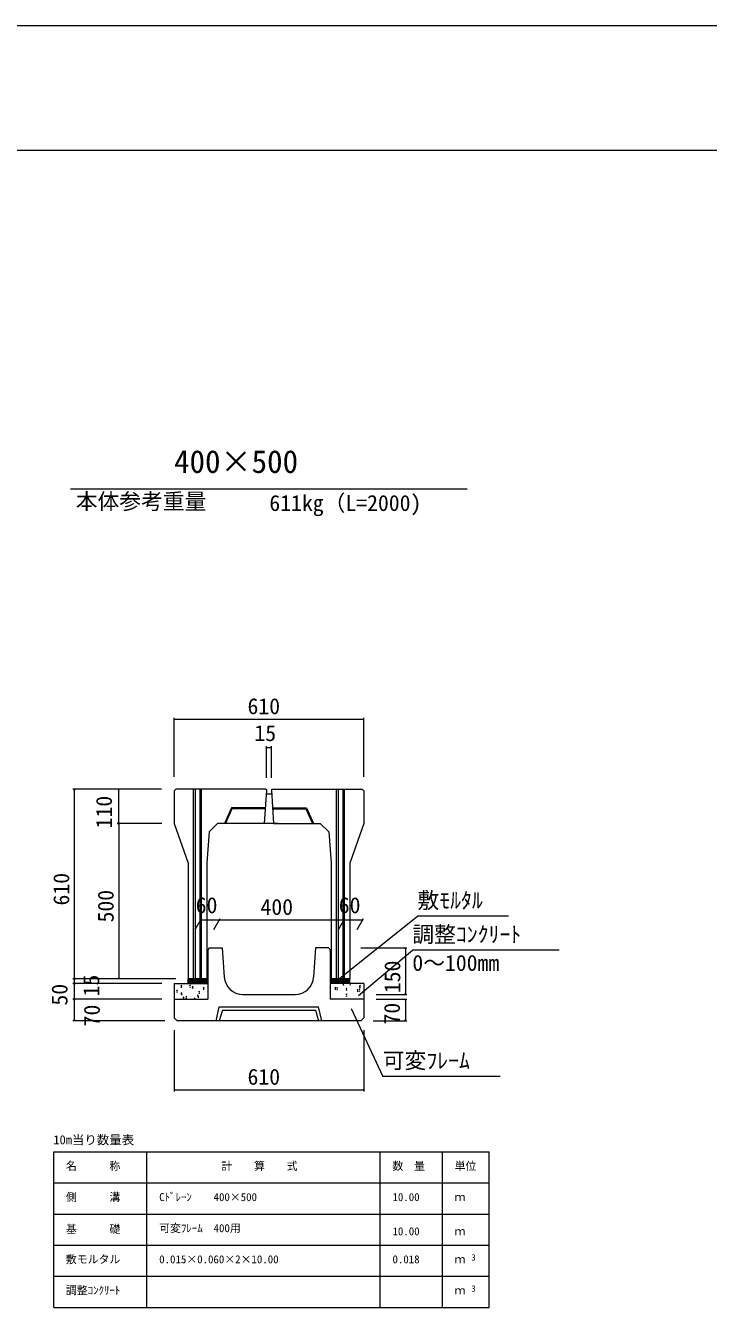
# Model space of a CAD drawing. Units: millimetres on the paper, scale 1:20. Extents: x 2 to 843, y -1 to 593.
# Drawn here: x 202.2 to 312, y 387.2 to 593.2 of the extents above; entities that cross this region are included whole.
import ezdxf
from ezdxf.enums import TextEntityAlignment as Align

# ---------------------------------------------------------------- set-up
doc = ezdxf.new("R2010")
doc.units = ezdxf.units.MM
for name, color, linetype, lineweight in [('0_2', 7, 'Continuous', 18), ('D-STR-DIM（寸法）', 7, 'Continuous', 18), ('D-STR-HTXT（旗揚げ）', 4, 'Continuous', 18), ('D-STR-STRn（構造物）', 5, 'Continuous', 18), ('D-STR-TXT（文字）', 7, 'Continuous', 18), ('D-STR（構造物外形線）', 1, 'Continuous', 18), ('D-TTL(外枠）', 2, 'Continuous', 18), ('DEFPOINTS_3', 8, 'Continuous', 18)]:
    doc.layers.add(name, color=color, linetype=linetype, lineweight=lineweight)
doc.styles.add('ＭＳ ゴシック', font='')
doc.styles.get('ＭＳ ゴシック').set_extended_font_data('MS Gothic')

msp = doc.modelspace()

# ---------------------------------------------------------------- linework, layer by layer
at = {"layer": '0_2'}
for p, q in [((226.049, 481.699), (226.199, 481.724)), ((226.199, 481.674), (226.049, 481.699)), ((256.399, 481.724), (256.549, 481.699)), ((256.549, 481.699), (256.399, 481.674)), ((240.912, 477.116), (241.062, 477.141)), ((241.062, 477.091), (240.912, 477.116)), ((241.536, 477.141), (241.686, 477.116)), ((241.686, 477.116), (241.536, 477.091)), ((209.977, 470.31), (210.002, 470.46)), ((210.002, 470.46), (210.027, 470.31)), ((217.122, 470.31), (217.147, 470.46)), ((217.147, 470.46), (217.172, 470.31)), ((217.147, 464.96), (217.122, 465.11)), ((217.122, 464.81), (217.147, 464.96)), ((217.172, 465.11), (217.147, 464.96)), ((217.147, 464.96), (217.172, 464.81)), ((230.33, 449.434), (230.48, 449.459)), ((230.48, 449.409), (230.33, 449.434)), ((233.18, 449.459), (233.33, 449.434)), ((233.33, 449.434), (233.18, 449.409)), ((233.33, 449.434), (233.48, 449.459)), ((233.48, 449.409), (233.33, 449.434)), ((253.18, 449.459), (253.33, 449.434)), ((253.33, 449.434), (253.18, 449.409)), ((253.33, 449.434), (253.48, 449.459)), ((253.48, 449.409), (253.33, 449.434)), ((256.18, 449.459), (256.33, 449.434)), ((256.33, 449.434), (256.18, 449.409)), ((263.211, 444.81), (263.236, 444.96)), ((263.236, 444.96), (263.261, 444.81)), ((210.002, 439.959), (209.977, 440.109)), ((209.977, 439.809), (210.002, 439.959)), ((210.002, 439.21), (209.977, 439.36)), ((209.977, 439.06), (210.002, 439.21)), ((210.027, 440.109), (210.002, 439.959)), ((210.002, 439.959), (210.027, 439.809)), ((210.027, 439.36), (210.002, 439.21)), ((210.002, 439.21), (210.027, 439.06)), ((217.147, 439.959), (217.122, 440.109)), ((217.172, 440.109), (217.147, 439.959)), ((210.002, 436.71), (209.977, 436.86)), ((210.027, 436.86), (210.002, 436.71)), ((263.236, 437.46), (263.211, 437.61)), ((263.261, 437.61), (263.236, 437.46)), ((209.977, 436.56), (210.002, 436.71)), ((210.002, 436.71), (210.027, 436.56)), ((263.211, 436.56), (263.236, 436.71)), ((263.236, 436.71), (263.261, 436.56)), ((210.002, 433.21), (209.977, 433.36)), ((210.027, 433.36), (210.002, 433.21)), ((263.236, 433.21), (263.211, 433.36)), ((263.261, 433.36), (263.236, 433.21)), ((226.049, 422.132), (226.199, 422.157)), ((226.199, 422.107), (226.049, 422.132)), ((256.399, 422.157), (256.549, 422.132)), ((256.549, 422.132), (256.399, 422.107))]:
    msp.add_line(p, q, dxfattribs=at)
at = {"layer": '0_2', "color": 9}
for p, q in [((226.049, 481.699), (226.069, 481.699)), ((256.549, 481.699), (256.529, 481.699)), ((240.912, 477.116), (240.932, 477.116)), ((241.686, 477.116), (241.666, 477.116)), ((210.002, 470.46), (210.002, 470.44)), ((217.147, 470.46), (217.147, 470.44)), ((217.147, 464.96), (217.147, 464.98)), ((217.147, 464.96), (217.147, 464.94)), ((230.33, 449.434), (230.35, 449.434)), ((233.33, 449.434), (233.31, 449.434)), ((233.33, 449.434), (233.35, 449.434)), ((253.33, 449.434), (253.31, 449.434)), ((253.33, 449.434), (253.35, 449.434)), ((256.33, 449.434), (256.31, 449.434)), ((263.236, 444.96), (263.236, 444.94)), ((210.002, 439.959), (210.002, 439.979)), ((210.002, 439.959), (210.002, 439.939)), ((210.002, 439.21), (210.002, 439.23)), ((210.002, 439.21), (210.002, 439.19)), ((217.147, 439.959), (217.147, 439.979)), ((263.236, 437.46), (263.236, 437.48)), ((210.002, 436.71), (210.002, 436.73)), ((210.002, 436.71), (210.002, 436.69)), ((263.236, 436.71), (263.236, 436.69)), ((210.002, 433.21), (210.002, 433.23)), ((263.236, 433.21), (263.236, 433.23)), ((226.049, 422.132), (226.069, 422.132)), ((256.549, 422.132), (256.529, 422.132))]:
    msp.add_line(p, q, dxfattribs=at)
at = {"layer": 'D-STR-DIM（寸法）'}
for p, q in [((226.049, 472.458), (226.049, 481.949)), ((226.069, 481.699), (256.529, 481.699)), ((256.549, 472.452), (256.549, 481.949)), ((240.912, 472.31), (240.912, 477.366)), ((241.666, 477.116), (240.932, 477.116)), ((241.686, 472.31), (241.686, 477.366)), ((224.004, 470.46), (209.752, 470.46)), ((210.002, 470.44), (210.002, 439.979)), ((224.004, 470.46), (216.897, 470.46)), ((217.147, 464.98), (217.147, 470.44)), ((224.049, 464.96), (216.897, 464.96)), ((224.049, 464.96), (216.897, 464.96)), ((217.147, 464.94), (217.147, 439.979)), ((229.454, 447.916), (230.474, 449.684)), ((230.35, 449.434), (233.31, 449.434)), ((232.454, 447.916), (233.474, 449.684)), ((232.454, 447.916), (233.474, 449.684)), ((233.35, 449.434), (253.31, 449.434)), ((252.454, 447.916), (253.474, 449.684)), ((252.454, 447.916), (253.474, 449.684)), ((253.35, 449.434), (256.31, 449.434)), ((255.454, 447.916), (256.474, 449.684)), ((256.062, 444.96), (263.486, 444.96)), ((263.236, 444.94), (263.236, 437.48)), ((226.299, 439.959), (209.752, 439.959)), ((226.299, 439.959), (209.752, 439.959)), ((224.049, 439.21), (209.752, 439.21)), ((224.049, 439.21), (209.752, 439.21)), ((210.002, 439.939), (210.002, 439.23)), ((210.002, 439.19), (210.002, 436.73)), ((226.299, 439.959), (216.897, 439.959)), ((258.549, 437.46), (263.486, 437.46)), ((224.049, 436.71), (209.752, 436.71)), ((224.049, 436.71), (209.752, 436.71)), ((210.002, 436.69), (210.002, 433.23)), ((258.549, 436.71), (263.486, 436.71)), ((263.236, 436.69), (263.236, 433.23)), ((224.549, 433.21), (209.752, 433.21)), ((258.049, 433.21), (263.486, 433.21)), ((226.049, 431.71), (226.049, 421.882)), ((256.549, 431.71), (256.549, 421.882)), ((226.069, 422.132), (256.529, 422.132))]:
    msp.add_line(p, q, dxfattribs=at)
at = {"layer": 'D-STR-HTXT（旗揚げ）'}
for p, q in [((209.407, 518.747), (273.191, 518.747)), ((252.139, 439.673), (265.174, 450.041)), ((279.836, 450.041), (265.174, 450.041)), ((255.71, 437.315), (264.355, 444.579)), ((287.954, 444.579), (264.355, 444.579)), ((254.518, 435.21), (259.602, 424.298)), ((278.465, 424.298), (259.602, 424.298)), ((206.684, 412.162), (276.684, 412.162)), ((206.684, 387.162), (206.684, 412.162)), ((221.684, 387.162), (221.684, 412.162)), ((259.184, 387.162), (259.184, 412.162)), ((269.184, 396.162), (269.184, 412.162)), ((269.184, 387.162), (269.184, 412.162)), ((276.684, 387.162), (276.684, 412.162)), ((206.684, 407.162), (276.684, 407.162)), ((206.684, 402.162), (276.684, 402.162)), ((206.684, 397.162), (276.684, 397.162)), ((206.684, 392.162), (276.684, 392.162)), ((206.684, 387.162), (276.684, 387.162))]:
    msp.add_line(p, q, dxfattribs=at)
at = {"layer": 'D-STR-STRn（構造物）'}
for p, q in [((226.049, 439.21), (231.443, 439.21)), ((226.049, 439.21), (226.049, 436.71)), ((227.142, 438.826), (227.263, 438.97)), ((228.299, 439.21), (228.299, 439.96)), ((228.299, 439.96), (231.393, 439.96)), ((228.299, 439.959), (228.3, 439.96)), ((228.299, 439.782), (228.477, 439.96)), ((228.299, 439.605), (228.654, 439.96)), ((228.299, 439.428), (228.831, 439.96)), ((228.299, 439.252), (229.007, 439.96)), ((228.434, 439.21), (229.184, 439.96)), ((228.528, 438.919), (228.703, 438.986)), ((228.528, 438.919), (228.652, 438.835)), ((228.611, 439.21), (229.361, 439.96)), ((228.788, 439.21), (229.538, 439.96)), ((228.964, 439.21), (229.714, 439.96)), ((229.141, 439.21), (229.891, 439.96)), ((229.318, 439.21), (230.068, 439.96)), ((229.495, 439.21), (230.245, 439.96)), ((229.672, 439.21), (230.422, 439.96)), ((229.848, 439.21), (230.598, 439.96)), ((230.025, 439.21), (230.775, 439.96)), ((230.202, 439.21), (230.952, 439.96)), ((230.379, 439.21), (231.129, 439.96)), ((230.555, 439.21), (231.305, 439.96)), ((230.732, 439.21), (231.443, 439.921)), ((230.909, 439.21), (231.443, 439.744)), ((231.086, 439.21), (231.443, 439.567)), ((231.263, 439.21), (231.443, 439.39)), ((231.439, 439.21), (231.443, 439.213)), ((254.299, 439.96), (251.155, 439.96)), ((251.155, 439.959), (251.156, 439.96)), ((251.155, 439.782), (251.333, 439.96)), ((251.155, 439.605), (251.51, 439.96)), ((251.155, 439.428), (251.687, 439.96)), ((251.155, 439.252), (251.863, 439.96)), ((256.549, 439.21), (251.155, 439.21)), ((251.29, 439.21), (252.04, 439.96)), ((251.467, 439.21), (252.217, 439.96)), ((251.644, 439.21), (252.394, 439.96)), ((251.821, 439.21), (252.571, 439.96)), ((251.997, 439.21), (252.747, 439.96)), ((252.174, 439.21), (252.924, 439.96)), ((252.351, 439.21), (253.101, 439.96)), ((252.528, 439.21), (253.278, 439.96)), ((252.704, 439.21), (253.454, 439.96)), ((252.881, 439.21), (253.631, 439.96)), ((253.058, 439.21), (253.808, 439.96)), ((253.135, 439.151), (253.192, 439.21)), ((253.135, 439.151), (253.358, 439.117)), ((253.235, 439.21), (253.985, 439.96)), ((253.315, 438.895), (253.287, 439.132)), ((253.412, 439.21), (254.162, 439.96)), ((253.588, 439.21), (254.299, 439.921)), ((253.765, 439.21), (254.299, 439.744)), ((253.942, 439.21), (254.299, 439.567)), ((254.119, 439.21), (254.299, 439.39)), ((254.295, 439.21), (254.299, 439.213)), ((254.299, 439.21), (254.299, 439.96)), ((254.37, 438.969), (254.421, 439.12)), ((255.803, 438.738), (255.998, 438.94)), ((256.549, 439.21), (256.549, 436.71)), ((226.427, 438.112), (226.602, 438.18)), ((226.427, 438.112), (226.552, 438.029)), ((226.512, 437.752), (226.563, 437.903)), ((227.117, 437.591), (227.312, 437.794)), ((227.117, 437.591), (227.34, 437.557)), ((227.142, 438.826), (227.292, 438.813)), ((227.252, 438.535), (227.224, 438.692)), ((227.297, 437.335), (227.269, 437.572)), ((227.489, 436.946), (227.61, 437.089)), ((227.489, 436.946), (227.639, 436.933)), ((227.589, 436.71), (227.57, 436.812)), ((227.92, 437.106), (228.095, 437.173)), ((227.92, 437.106), (228.044, 437.022)), ((228.004, 436.745), (228.055, 436.896)), ((228.612, 438.558), (228.663, 438.709)), ((228.935, 438.669), (229.056, 438.813)), ((228.935, 438.67), (229.085, 438.656)), ((229.046, 438.379), (229.017, 438.535)), ((229.282, 436.789), (229.403, 436.933)), ((229.785, 437.177), (229.98, 437.38)), ((229.785, 437.177), (230.008, 437.143)), ((229.965, 436.921), (229.937, 437.158)), ((230.02, 437.912), (230.195, 437.979)), ((230.02, 437.912), (230.145, 437.828)), ((230.105, 437.552), (230.155, 437.703)), ((230.729, 438.513), (230.849, 438.656)), ((230.729, 438.513), (230.878, 438.5)), ((230.839, 438.222), (230.81, 438.378)), ((251.899, 438.51), (252.02, 438.654)), ((251.899, 438.511), (252.049, 438.498)), ((252.01, 438.22), (251.981, 438.376)), ((252.185, 438.524), (252.36, 438.591)), ((252.185, 438.524), (252.31, 438.44)), ((252.27, 438.163), (252.321, 438.314)), ((253.678, 437.517), (253.853, 437.584)), ((253.678, 437.517), (253.802, 437.433)), ((253.693, 438.354), (253.813, 438.497)), ((253.693, 438.354), (253.842, 438.341)), ((253.762, 437.157), (253.813, 437.308)), ((253.803, 438.063), (253.774, 438.219)), ((255.486, 438.197), (255.606, 438.34)), ((255.486, 438.197), (255.635, 438.184)), ((255.596, 437.906), (255.567, 438.062)), ((255.778, 438.323), (255.953, 438.391)), ((255.778, 438.324), (255.903, 438.24)), ((255.803, 438.738), (256.026, 438.703)), ((255.863, 437.963), (255.913, 438.114)), ((255.983, 438.481), (255.955, 438.718)), ((229.282, 436.789), (229.432, 436.776)), ((231.141, 436.71), (231.196, 436.776)), ((251.577, 436.711), (251.752, 436.778)), ((251.577, 436.711), (251.578, 436.71)), ((252.313, 436.71), (252.367, 436.774))]:
    msp.add_line(p, q, dxfattribs=at)
at = {"layer": 'D-STR-TXT（文字）', "color": 5}
for p, q in [((231.256, 439.96), (231.393, 439.96)), ((251.293, 439.96), (251.155, 439.96))]:
    msp.add_line(p, q, dxfattribs=at)
at = {"layer": 'D-STR（構造物外形線）'}
for p, q in [((226.299, 470.46), (226.049, 470.21)), ((226.049, 470.21), (226.049, 464.96)), ((240.774, 470.46), (226.299, 470.46)), ((229.174, 439.96), (229.174, 470.46)), ((229.424, 470.46), (229.424, 439.96)), ((230.174, 470.46), (230.174, 439.96)), ((230.424, 439.96), (230.424, 470.46)), ((240.912, 470.31), (240.549, 464.96)), ((240.774, 470.46), (240.912, 470.31)), ((241.686, 470.31), (241.824, 470.46)), ((241.686, 470.31), (242.049, 464.96)), ((241.824, 470.46), (256.299, 470.46)), ((252.174, 439.96), (252.174, 470.46)), ((252.424, 470.46), (252.424, 439.96)), ((253.174, 470.46), (253.174, 439.96)), ((253.424, 439.96), (253.424, 470.46)), ((256.299, 470.46), (256.549, 470.21)), ((256.549, 470.21), (256.549, 464.96)), ((240.871, 469.71), (241.726, 469.71)), ((235.249, 467.46), (234.149, 464.96)), ((235.347, 467.31), (234.313, 464.96)), ((240.746, 467.46), (235.249, 467.46)), ((240.734, 467.31), (235.347, 467.31)), ((241.851, 467.46), (247.349, 467.46)), ((241.863, 467.31), (247.251, 467.31)), ((247.251, 467.31), (248.285, 464.96)), ((247.349, 467.46), (248.449, 464.96)), ((226.049, 464.96), (228.299, 458.56)), ((231.699, 463.61), (231.299, 458.61)), ((233.049, 464.96), (231.699, 463.61)), ((242.701, 464.96), (233.049, 464.96)), ((242.049, 464.96), (249.549, 464.96)), ((249.549, 464.96), (250.899, 463.61)), ((250.899, 463.61), (251.299, 458.61)), ((256.549, 464.96), (254.299, 458.56)), ((228.299, 458.61), (228.299, 439.96)), ((231.299, 458.61), (231.299, 439.96)), ((251.299, 458.61), (251.299, 439.96)), ((254.299, 458.61), (254.299, 439.96)), ((231.674, 444.96), (231.424, 444.46)), ((231.443, 444.498), (231.443, 436.71)), ((231.674, 444.96), (233.799, 444.96)), ((233.799, 444.96), (234.112, 440.26)), ((248.799, 444.96), (248.486, 440.26)), ((250.924, 444.96), (248.799, 444.96)), ((250.924, 444.96), (251.174, 444.46)), ((251.155, 444.498), (251.155, 436.71)), ((231.299, 439.96), (228.299, 439.96)), ((254.299, 439.96), (251.299, 439.96)), ((237.057, 437.46), (245.492, 437.46)), ((226.049, 436.71), (231.443, 436.71)), ((226.049, 436.71), (226.049, 433.71)), ((232.818, 433.21), (233.318, 435.46)), ((233.318, 435.46), (249.28, 435.46)), ((233.818, 434.96), (233.318, 433.21)), ((233.818, 434.96), (248.78, 434.96)), ((248.78, 434.96), (249.28, 433.21)), ((249.78, 433.21), (249.28, 435.46)), ((256.549, 436.71), (251.155, 436.71)), ((256.549, 436.71), (256.549, 433.71)), ((226.049, 433.71), (226.549, 433.21)), ((256.049, 433.21), (226.549, 433.21)), ((253.286, 433.21), (229.286, 433.21)), ((256.549, 433.71), (256.049, 433.21))]:
    msp.add_line(p, q, dxfattribs=at)
for centre, start, end in [((237.106, 440.46), 183.81425, 270.00386), ((245.492, 440.46), 269.99614, 356.18575)]:
    msp.add_arc(centre, 3, start, end, dxfattribs=at)
at = {"layer": 'D-TTL(外枠）'}
msp.add_line((26.671, 573.205), (821.671, 573.205), dxfattribs=at)
at = {"layer": 'DEFPOINTS_3'}
msp.add_line((1.671, 593.205), (842.671, 593.205), dxfattribs=at)

# ---------------------------------------------------------------- texts
at = {"layer": 'D-STR-STRn（構造物）', "color": 7, "style": 'ＭＳ ゴシック'}
for s, p in [('610', (237.852, 481.749)), ('15', (238.957, 477.415)), ('60', (229.52, 449.759)), ('400', (239.936, 449.484)), ('60', (252.52, 449.759)), ('610', (237.852, 422.182))]:
    msp.add_text(s, height=2.566, dxfattribs=at).set_placement(p, align=Align.BOTTOM_LEFT)
for s, p in [('110', (216.822, 464.166)), ('610', (209.952, 451.763)), ('500', (217.097, 449.039)), ('150', (263.186, 437.666)), ('50', (209.677, 435.677)), ('15', (214.771, 437.152)), ('70', (214.865, 432.334)), ('70', (263.127, 432.633))]:
    msp.add_text(s, height=2.566, rotation=90, dxfattribs=at).set_placement(p, align=Align.BOTTOM_LEFT)
at = {"layer": 'D-STR-TXT（文字）', "style": 'ＭＳ ゴシック'}
for s, height, p in [('400×500', 3.666, (226.033, 520.196)), ('本体参考重量', 2.566, (210.238, 514.68)), ('611kg（L=2000)', 2.566, (241.358, 514.417)), ('敷ﾓﾙﾀﾙ', 2.566, (265.174, 450.541)), ('調整ｺﾝｸﾘｰﾄ', 2.566, (264.355, 445.079)), ('0～100mm', 2.566, (264.355, 440.487)), ('可変ﾌﾚｰﾑ', 2.566, (259.602, 424.798)), ('10m当り数量表', 1.466, (206.63, 412.924)), ('名\u3000\u3000\u3000称', 1.283, (208.646, 408.863)), ('計\u3000\u3000算\u3000\u3000式', 1.283, (233.649, 408.863)), ('数\u3000量', 1.283, (261.146, 408.863)), ('単位', 1.283, (271.146, 408.863)), ('側\u3000\u3000\u3000溝', 1.283, (208.646, 403.863)), ('Cﾄﾞﾚｰﾝ\u3000\u3000400×500', 1.283, (223.646, 403.863)), ('10.00', 1.283, (261.159, 403.863)), ('ｍ', 1.283, (271.146, 403.863)), ('基\u3000\u3000\u3000礎', 1.283, (208.646, 398.731)), ('可変ﾌﾚｰﾑ\u3000400用', 1.283, (223.646, 398.863)), ('10.00', 1.283, (261.159, 398.363)), ('ｍ', 1.283, (271.146, 398.363)), ('敷モルタル', 1.283, (208.646, 393.863)), ('3', 1.026, (273.847, 394.366)), ('0.015×0.060×2×10.00', 1.283, (223.646, 393.863)), ('0.018', 1.283, (261.159, 393.863)), ('ｍ', 1.283, (271.146, 393.863)), ('調整ｺﾝｸﾘｰﾄ', 1.283, (208.646, 388.863)), ('ｍ', 1.283, (271.146, 388.863)), ('3', 1.026, (273.847, 389.366))]:
    msp.add_text(s, height=height, dxfattribs=at).set_placement(p, align=Align.BOTTOM_LEFT)

doc.saveas('drawing.dxf')
